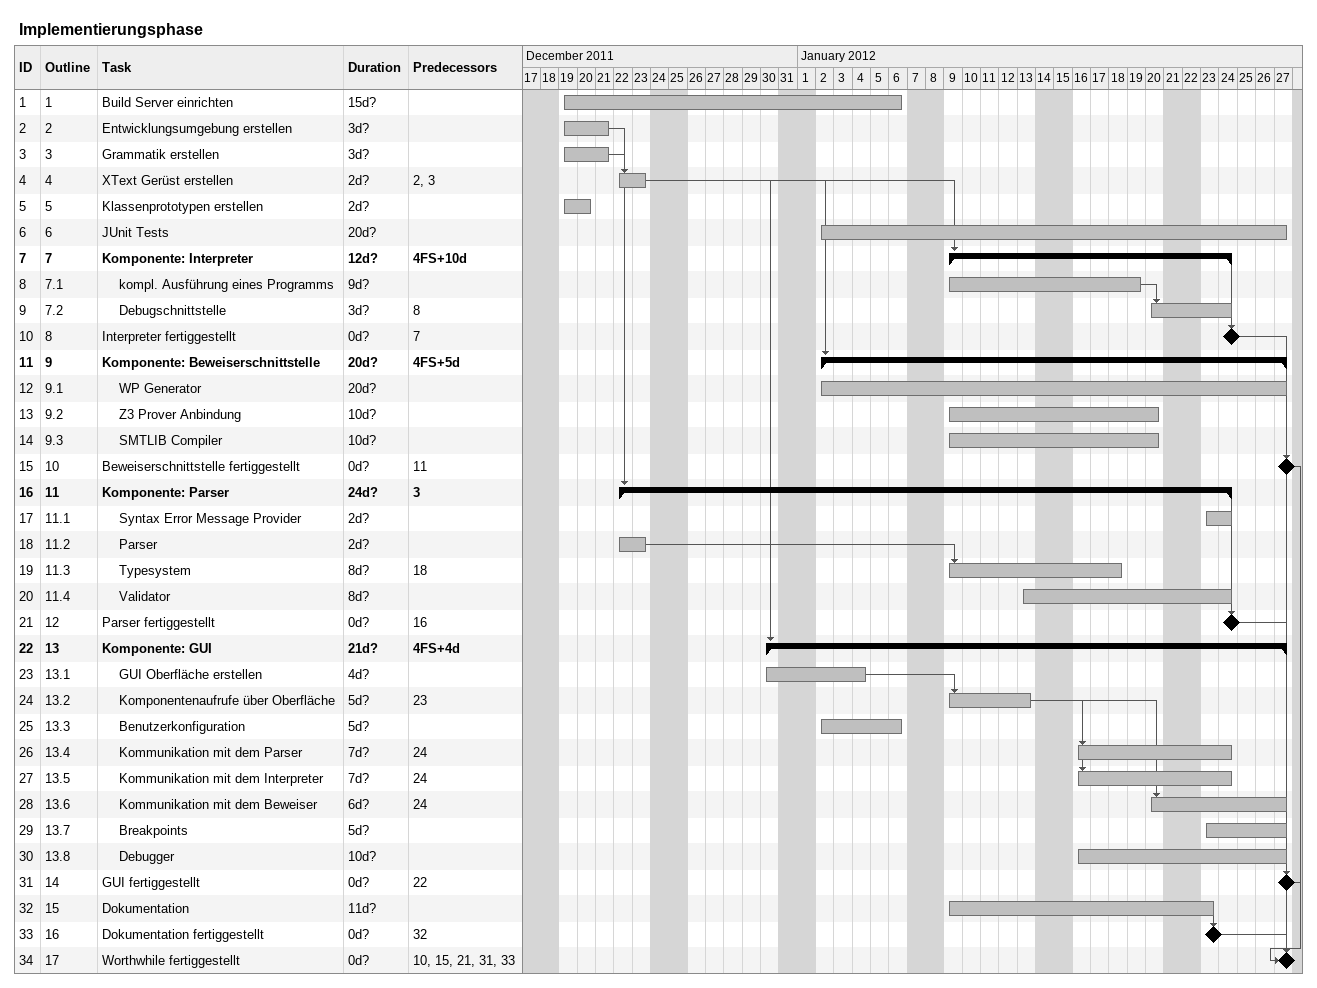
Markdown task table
Implementierungsphase

| ID | WBS | Task | Duration | Start | Finish | Predecessors |
|---|---|---|---|---|---|---|
| 1 | 1 | Build Server einrichten | 15d? | 2011-12-19 | 2012-01-06 |  |
| 2 | 2 | Entwicklungsumgebung erstellen | 3d? | 2011-12-19 | 2011-12-21 |  |
| 3 | 3 | Grammatik erstellen | 3d? | 2011-12-19 | 2011-12-21 |  |
| 4 | 4 | XText Gerüst erstellen | 2d? | 2011-12-22 | 2011-12-23 | 2, 3 |
| 5 | 5 | Klassenprototypen erstellen | 2d? | 2011-12-19 | 2011-12-20 |  |
| 6 | 6 | JUnit Tests | 20d? | 2012-01-02 | 2012-01-27 |  |
| 7 | 7 | **Komponente: Interpreter** | 12d? | 2012-01-09 | 2012-01-24 | 4FS+10d |
| 8 | 7.1 | kompl. Ausführung eines Programms | 9d? | 2012-01-09 | 2012-01-19 |  |
| 9 | 7.2 | Debugschnittstelle | 3d? | 2012-01-20 | 2012-01-24 | 8 |
| 10 | 8 | Interpreter fertiggestellt | 0d? | 2012-01-24 | 2012-01-24 | 7 |
| 11 | 9 | **Komponente: Beweiserschnittstelle** | 20d? | 2012-01-02 | 2012-01-27 | 4FS+5d |
| 12 | 9.1 | WP Generator | 20d? | 2012-01-02 | 2012-01-27 |  |
| 13 | 9.2 | Z3 Prover Anbindung | 10d? | 2012-01-09 | 2012-01-20 |  |
| 14 | 9.3 | SMTLIB Compiler | 10d? | 2012-01-09 | 2012-01-20 |  |
| 15 | 10 | Beweiserschnittstelle fertiggestellt | 0d? | 2012-01-27 | 2012-01-27 | 11 |
| 16 | 11 | **Komponente: Parser** | 24d? | 2011-12-22 | 2012-01-24 | 3 |
| 17 | 11.1 | Syntax Error Message Provider | 2d? | 2012-01-23 | 2012-01-24 |  |
| 18 | 11.2 | Parser | 2d? | 2011-12-22 | 2011-12-23 |  |
| 19 | 11.3 | Typesystem | 8d? | 2012-01-09 | 2012-01-18 | 18 |
| 20 | 11.4 | Validator | 8d? | 2012-01-13 | 2012-01-24 |  |
| 21 | 12 | Parser fertiggestellt | 0d? | 2012-01-24 | 2012-01-24 | 16 |
| 22 | 13 | **Komponente: GUI** | 21d? | 2011-12-30 | 2012-01-27 | 4FS+4d |
| 23 | 13.1 | GUI Oberfläche erstellen | 4d? | 2011-12-30 | 2012-01-04 |  |
| 24 | 13.2 | Komponentenaufrufe über Oberfläche | 5d? | 2012-01-09 | 2012-01-13 | 23 |
| 25 | 13.3 | Benutzerkonfiguration | 5d? | 2012-01-02 | 2012-01-06 |  |
| 26 | 13.4 | Kommunikation mit dem Parser | 7d? | 2012-01-16 | 2012-01-24 | 24 |
| 27 | 13.5 | Kommunikation mit dem Interpreter | 7d? | 2012-01-16 | 2012-01-24 | 24 |
| 28 | 13.6 | Kommunikation mit dem Beweiser | 6d? | 2012-01-20 | 2012-01-27 | 24 |
| 29 | 13.7 | Breakpoints | 5d? | 2012-01-23 | 2012-01-27 |  |
| 30 | 13.8 | Debugger | 10d? | 2012-01-16 | 2012-01-27 |  |
| 31 | 14 | GUI fertiggestellt | 0d? | 2012-01-27 | 2012-01-27 | 22 |
| 32 | 15 | Dokumentation | 11d? | 2012-01-09 | 2012-01-23 |  |
| 33 | 16 | Dokumentation fertiggestellt | 0d? | 2012-01-23 | 2012-01-23 | 32 |
| 34 | 17 | Worthwhile fertiggestellt | 0d? | 2012-01-27 | 2012-01-27 | 10, 15, 21, 31, 33 |
